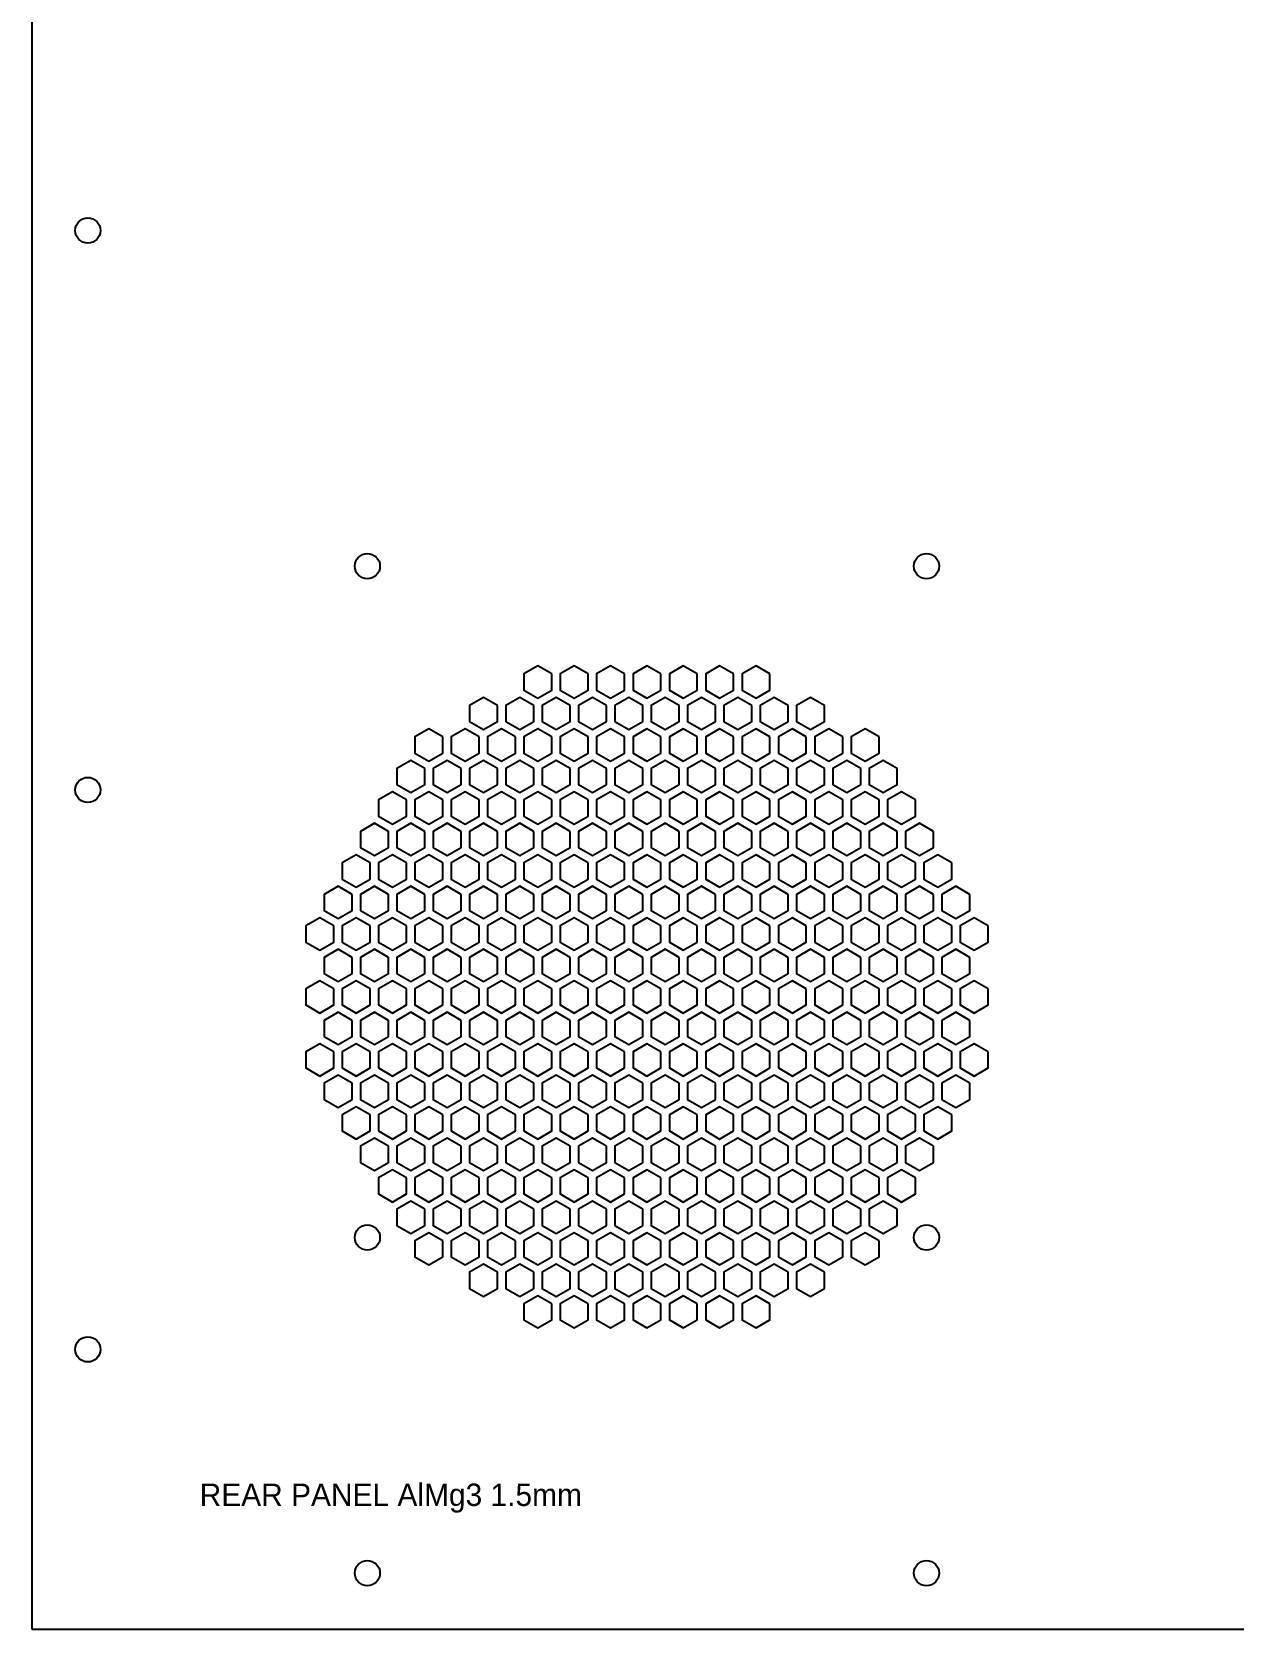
# Model space of a CAD drawing. Header units: millimetres. Extents: x 0 to 430, y 0 to 571.
# Drawn here: x 0 to 215, y 0 to 285.5 of the extents above; entities that cross this region are included whole.
import ezdxf

# ---------------------------------------------------------------- set-up
doc = ezdxf.new("R2010")
doc.units = ezdxf.units.MM
doc.layers.add('CUT', color=1, linetype='CONTINUOUS')
doc.layers.add('ENGRAVE', color=5, linetype='CONTINUOUS')

msp = doc.modelspace()

# ---------------------------------------------------------------- linework, layer by layer
at = {"layer": 'CUT'}
for p, q in [((0, 571), (0, 0)), ((0, 0), (430, 0))]:
    msp.add_line(p, q, dxfattribs=at)
for points in [[(93, 170.735), (90.5, 172.1784), (88, 170.735), (88, 167.8483), (90.5, 166.4049), (93, 167.8483)], [(99.5, 170.735), (97, 172.1784), (94.5, 170.735), (94.5, 167.8483), (97, 166.4049), (99.5, 167.8483)], [(106, 170.735), (103.5, 172.1784), (101, 170.735), (101, 167.8483), (103.5, 166.4049), (106, 167.8483)], [(112.5, 170.735), (110, 172.1784), (107.5, 170.735), (107.5, 167.8483), (110, 166.4049), (112.5, 167.8483)], [(119, 170.735), (116.5, 172.1784), (114, 170.735), (114, 167.8483), (116.5, 166.4049), (119, 167.8483)], [(125.5, 170.735), (123, 172.1784), (120.5, 170.735), (120.5, 167.8483), (123, 166.4049), (125.5, 167.8483)], [(132, 170.735), (129.5, 172.1784), (127, 170.735), (127, 167.8483), (129.5, 166.4049), (132, 167.8483)], [(83.25, 165.1059), (80.75, 166.5492), (78.25, 165.1059), (78.25, 162.2191), (80.75, 160.7757), (83.25, 162.2191)], [(89.75, 165.1059), (87.25, 166.5492), (84.75, 165.1059), (84.75, 162.2191), (87.25, 160.7757), (89.75, 162.2191)], [(96.25, 165.1059), (93.75, 166.5492), (91.25, 165.1059), (91.25, 162.2191), (93.75, 160.7757), (96.25, 162.2191)], [(102.75, 165.1059), (100.25, 166.5492), (97.75, 165.1059), (97.75, 162.2191), (100.25, 160.7757), (102.75, 162.2191)], [(109.25, 165.1059), (106.75, 166.5492), (104.25, 165.1059), (104.25, 162.2191), (106.75, 160.7757), (109.25, 162.2191)], [(115.75, 165.1059), (113.25, 166.5492), (110.75, 165.1059), (110.75, 162.2191), (113.25, 160.7757), (115.75, 162.2191)], [(122.25, 165.1059), (119.75, 166.5492), (117.25, 165.1059), (117.25, 162.2191), (119.75, 160.7757), (122.25, 162.2191)], [(128.75, 165.1059), (126.25, 166.5492), (123.75, 165.1059), (123.75, 162.2191), (126.25, 160.7757), (128.75, 162.2191)], [(135.25, 165.1059), (132.75, 166.5492), (130.25, 165.1059), (130.25, 162.2191), (132.75, 160.7757), (135.25, 162.2191)], [(141.75, 165.1059), (139.25, 166.5492), (136.75, 165.1059), (136.75, 162.2191), (139.25, 160.7757), (141.75, 162.2191)], [(73.5, 159.4767), (71, 160.9201), (68.5, 159.4767), (68.5, 156.5899), (71, 155.1466), (73.5, 156.5899)], [(80, 159.4767), (77.5, 160.9201), (75, 159.4767), (75, 156.5899), (77.5, 155.1466), (80, 156.5899)], [(86.5, 159.4767), (84, 160.9201), (81.5, 159.4767), (81.5, 156.5899), (84, 155.1466), (86.5, 156.5899)], [(93, 159.4767), (90.5, 160.9201), (88, 159.4767), (88, 156.5899), (90.5, 155.1466), (93, 156.5899)], [(99.5, 159.4767), (97, 160.9201), (94.5, 159.4767), (94.5, 156.5899), (97, 155.1466), (99.5, 156.5899)], [(106, 159.4767), (103.5, 160.9201), (101, 159.4767), (101, 156.5899), (103.5, 155.1466), (106, 156.5899)], [(112.5, 159.4767), (110, 160.9201), (107.5, 159.4767), (107.5, 156.5899), (110, 155.1466), (112.5, 156.5899)], [(119, 159.4767), (116.5, 160.9201), (114, 159.4767), (114, 156.5899), (116.5, 155.1466), (119, 156.5899)], [(125.5, 159.4767), (123, 160.9201), (120.5, 159.4767), (120.5, 156.5899), (123, 155.1466), (125.5, 156.5899)], [(132, 159.4767), (129.5, 160.9201), (127, 159.4767), (127, 156.5899), (129.5, 155.1466), (132, 156.5899)], [(138.5, 159.4767), (136, 160.9201), (133.5, 159.4767), (133.5, 156.5899), (136, 155.1466), (138.5, 156.5899)], [(145, 159.4767), (142.5, 160.9201), (140, 159.4767), (140, 156.5899), (142.5, 155.1466), (145, 156.5899)], [(151.5, 159.4767), (149, 160.9201), (146.5, 159.4767), (146.5, 156.5899), (149, 155.1466), (151.5, 156.5899)], [(70.25, 153.8475), (67.75, 155.2909), (65.25, 153.8475), (65.25, 150.9608), (67.75, 149.5174), (70.25, 150.9608)], [(76.75, 153.8475), (74.25, 155.2909), (71.75, 153.8475), (71.75, 150.9608), (74.25, 149.5174), (76.75, 150.9608)], [(83.25, 153.8475), (80.75, 155.2909), (78.25, 153.8475), (78.25, 150.9608), (80.75, 149.5174), (83.25, 150.9608)], [(89.75, 153.8475), (87.25, 155.2909), (84.75, 153.8475), (84.75, 150.9608), (87.25, 149.5174), (89.75, 150.9608)], [(96.25, 153.8475), (93.75, 155.2909), (91.25, 153.8475), (91.25, 150.9608), (93.75, 149.5174), (96.25, 150.9608)], [(102.75, 153.8475), (100.25, 155.2909), (97.75, 153.8475), (97.75, 150.9608), (100.25, 149.5174), (102.75, 150.9608)], [(109.25, 153.8475), (106.75, 155.2909), (104.25, 153.8475), (104.25, 150.9608), (106.75, 149.5174), (109.25, 150.9608)], [(115.75, 153.8475), (113.25, 155.2909), (110.75, 153.8475), (110.75, 150.9608), (113.25, 149.5174), (115.75, 150.9608)], [(122.25, 153.8475), (119.75, 155.2909), (117.25, 153.8475), (117.25, 150.9608), (119.75, 149.5174), (122.25, 150.9608)], [(128.75, 153.8475), (126.25, 155.2909), (123.75, 153.8475), (123.75, 150.9608), (126.25, 149.5174), (128.75, 150.9608)], [(135.25, 153.8475), (132.75, 155.2909), (130.25, 153.8475), (130.25, 150.9608), (132.75, 149.5174), (135.25, 150.9608)], [(141.75, 153.8475), (139.25, 155.2909), (136.75, 153.8475), (136.75, 150.9608), (139.25, 149.5174), (141.75, 150.9608)], [(148.25, 153.8475), (145.75, 155.2909), (143.25, 153.8475), (143.25, 150.9608), (145.75, 149.5174), (148.25, 150.9608)], [(154.75, 153.8475), (152.25, 155.2909), (149.75, 153.8475), (149.75, 150.9608), (152.25, 149.5174), (154.75, 150.9608)], [(67, 148.2184), (64.5, 149.6617), (62, 148.2184), (62, 145.3316), (64.5, 143.8882), (67, 145.3316)], [(73.5, 148.2184), (71, 149.6617), (68.5, 148.2184), (68.5, 145.3316), (71, 143.8882), (73.5, 145.3316)], [(80, 148.2184), (77.5, 149.6617), (75, 148.2184), (75, 145.3316), (77.5, 143.8882), (80, 145.3316)], [(86.5, 148.2184), (84, 149.6617), (81.5, 148.2184), (81.5, 145.3316), (84, 143.8882), (86.5, 145.3316)], [(93, 148.2184), (90.5, 149.6617), (88, 148.2184), (88, 145.3316), (90.5, 143.8882), (93, 145.3316)], [(99.5, 148.2184), (97, 149.6617), (94.5, 148.2184), (94.5, 145.3316), (97, 143.8882), (99.5, 145.3316)], [(106, 148.2184), (103.5, 149.6617), (101, 148.2184), (101, 145.3316), (103.5, 143.8882), (106, 145.3316)], [(112.5, 148.2184), (110, 149.6617), (107.5, 148.2184), (107.5, 145.3316), (110, 143.8882), (112.5, 145.3316)], [(119, 148.2184), (116.5, 149.6617), (114, 148.2184), (114, 145.3316), (116.5, 143.8882), (119, 145.3316)], [(125.5, 148.2184), (123, 149.6617), (120.5, 148.2184), (120.5, 145.3316), (123, 143.8882), (125.5, 145.3316)], [(132, 148.2184), (129.5, 149.6617), (127, 148.2184), (127, 145.3316), (129.5, 143.8882), (132, 145.3316)], [(138.5, 148.2184), (136, 149.6617), (133.5, 148.2184), (133.5, 145.3316), (136, 143.8882), (138.5, 145.3316)], [(145, 148.2184), (142.5, 149.6617), (140, 148.2184), (140, 145.3316), (142.5, 143.8882), (145, 145.3316)], [(151.5, 148.2184), (149, 149.6617), (146.5, 148.2184), (146.5, 145.3316), (149, 143.8882), (151.5, 145.3316)], [(158, 148.2184), (155.5, 149.6617), (153, 148.2184), (153, 145.3316), (155.5, 143.8882), (158, 145.3316)], [(63.75, 142.5892), (61.25, 144.0326), (58.75, 142.5892), (58.75, 139.7024), (61.25, 138.2591), (63.75, 139.7024)], [(70.25, 142.5892), (67.75, 144.0326), (65.25, 142.5892), (65.25, 139.7024), (67.75, 138.2591), (70.25, 139.7024)], [(76.75, 142.5892), (74.25, 144.0326), (71.75, 142.5892), (71.75, 139.7024), (74.25, 138.2591), (76.75, 139.7024)], [(83.25, 142.5892), (80.75, 144.0326), (78.25, 142.5892), (78.25, 139.7024), (80.75, 138.2591), (83.25, 139.7024)], [(89.75, 142.5892), (87.25, 144.0326), (84.75, 142.5892), (84.75, 139.7024), (87.25, 138.2591), (89.75, 139.7024)], [(96.25, 142.5892), (93.75, 144.0326), (91.25, 142.5892), (91.25, 139.7024), (93.75, 138.2591), (96.25, 139.7024)], [(102.75, 142.5892), (100.25, 144.0326), (97.75, 142.5892), (97.75, 139.7024), (100.25, 138.2591), (102.75, 139.7024)], [(109.25, 142.5892), (106.75, 144.0326), (104.25, 142.5892), (104.25, 139.7024), (106.75, 138.2591), (109.25, 139.7024)], [(115.75, 142.5892), (113.25, 144.0326), (110.75, 142.5892), (110.75, 139.7024), (113.25, 138.2591), (115.75, 139.7024)], [(122.25, 142.5892), (119.75, 144.0326), (117.25, 142.5892), (117.25, 139.7024), (119.75, 138.2591), (122.25, 139.7024)], [(128.75, 142.5892), (126.25, 144.0326), (123.75, 142.5892), (123.75, 139.7024), (126.25, 138.2591), (128.75, 139.7024)], [(135.25, 142.5892), (132.75, 144.0326), (130.25, 142.5892), (130.25, 139.7024), (132.75, 138.2591), (135.25, 139.7024)], [(141.75, 142.5892), (139.25, 144.0326), (136.75, 142.5892), (136.75, 139.7024), (139.25, 138.2591), (141.75, 139.7024)], [(148.25, 142.5892), (145.75, 144.0326), (143.25, 142.5892), (143.25, 139.7024), (145.75, 138.2591), (148.25, 139.7024)], [(154.75, 142.5892), (152.25, 144.0326), (149.75, 142.5892), (149.75, 139.7024), (152.25, 138.2591), (154.75, 139.7024)], [(161.25, 142.5892), (158.75, 144.0326), (156.25, 142.5892), (156.25, 139.7024), (158.75, 138.2591), (161.25, 139.7024)], [(60.5, 136.96), (58, 138.4034), (55.5, 136.96), (55.5, 134.0733), (58, 132.6299), (60.5, 134.0733)], [(67, 136.96), (64.5, 138.4034), (62, 136.96), (62, 134.0733), (64.5, 132.6299), (67, 134.0733)], [(73.5, 136.96), (71, 138.4034), (68.5, 136.96), (68.5, 134.0733), (71, 132.6299), (73.5, 134.0733)], [(80, 136.96), (77.5, 138.4034), (75, 136.96), (75, 134.0733), (77.5, 132.6299), (80, 134.0733)], [(86.5, 136.96), (84, 138.4034), (81.5, 136.96), (81.5, 134.0733), (84, 132.6299), (86.5, 134.0733)], [(93, 136.96), (90.5, 138.4034), (88, 136.96), (88, 134.0733), (90.5, 132.6299), (93, 134.0733)], [(99.5, 136.96), (97, 138.4034), (94.5, 136.96), (94.5, 134.0733), (97, 132.6299), (99.5, 134.0733)], [(106, 136.96), (103.5, 138.4034), (101, 136.96), (101, 134.0733), (103.5, 132.6299), (106, 134.0733)], [(112.5, 136.96), (110, 138.4034), (107.5, 136.96), (107.5, 134.0733), (110, 132.6299), (112.5, 134.0733)], [(119, 136.96), (116.5, 138.4034), (114, 136.96), (114, 134.0733), (116.5, 132.6299), (119, 134.0733)], [(125.5, 136.96), (123, 138.4034), (120.5, 136.96), (120.5, 134.0733), (123, 132.6299), (125.5, 134.0733)], [(132, 136.96), (129.5, 138.4034), (127, 136.96), (127, 134.0733), (129.5, 132.6299), (132, 134.0733)], [(138.5, 136.96), (136, 138.4034), (133.5, 136.96), (133.5, 134.0733), (136, 132.6299), (138.5, 134.0733)], [(145, 136.96), (142.5, 138.4034), (140, 136.96), (140, 134.0733), (142.5, 132.6299), (145, 134.0733)], [(151.5, 136.96), (149, 138.4034), (146.5, 136.96), (146.5, 134.0733), (149, 132.6299), (151.5, 134.0733)], [(158, 136.96), (155.5, 138.4034), (153, 136.96), (153, 134.0733), (155.5, 132.6299), (158, 134.0733)], [(164.5, 136.96), (162, 138.4034), (159.5, 136.96), (159.5, 134.0733), (162, 132.6299), (164.5, 134.0733)], [(57.25, 131.3309), (54.75, 132.7742), (52.25, 131.3309), (52.25, 128.4441), (54.75, 127.0007), (57.25, 128.4441)], [(63.75, 131.3309), (61.25, 132.7742), (58.75, 131.3309), (58.75, 128.4441), (61.25, 127.0007), (63.75, 128.4441)], [(70.25, 131.3309), (67.75, 132.7742), (65.25, 131.3309), (65.25, 128.4441), (67.75, 127.0007), (70.25, 128.4441)], [(76.75, 131.3309), (74.25, 132.7742), (71.75, 131.3309), (71.75, 128.4441), (74.25, 127.0007), (76.75, 128.4441)], [(83.25, 131.3309), (80.75, 132.7742), (78.25, 131.3309), (78.25, 128.4441), (80.75, 127.0007), (83.25, 128.4441)], [(89.75, 131.3309), (87.25, 132.7742), (84.75, 131.3309), (84.75, 128.4441), (87.25, 127.0007), (89.75, 128.4441)], [(96.25, 131.3309), (93.75, 132.7742), (91.25, 131.3309), (91.25, 128.4441), (93.75, 127.0007), (96.25, 128.4441)], [(102.75, 131.3309), (100.25, 132.7742), (97.75, 131.3309), (97.75, 128.4441), (100.25, 127.0007), (102.75, 128.4441)], [(109.25, 131.3309), (106.75, 132.7742), (104.25, 131.3309), (104.25, 128.4441), (106.75, 127.0007), (109.25, 128.4441)], [(115.75, 131.3309), (113.25, 132.7742), (110.75, 131.3309), (110.75, 128.4441), (113.25, 127.0007), (115.75, 128.4441)], [(122.25, 131.3309), (119.75, 132.7742), (117.25, 131.3309), (117.25, 128.4441), (119.75, 127.0007), (122.25, 128.4441)], [(128.75, 131.3309), (126.25, 132.7742), (123.75, 131.3309), (123.75, 128.4441), (126.25, 127.0007), (128.75, 128.4441)], [(135.25, 131.3309), (132.75, 132.7742), (130.25, 131.3309), (130.25, 128.4441), (132.75, 127.0007), (135.25, 128.4441)], [(141.75, 131.3309), (139.25, 132.7742), (136.75, 131.3309), (136.75, 128.4441), (139.25, 127.0007), (141.75, 128.4441)], [(148.25, 131.3309), (145.75, 132.7742), (143.25, 131.3309), (143.25, 128.4441), (145.75, 127.0007), (148.25, 128.4441)], [(154.75, 131.3309), (152.25, 132.7742), (149.75, 131.3309), (149.75, 128.4441), (152.25, 127.0007), (154.75, 128.4441)], [(161.25, 131.3309), (158.75, 132.7742), (156.25, 131.3309), (156.25, 128.4441), (158.75, 127.0007), (161.25, 128.4441)], [(167.75, 131.3309), (165.25, 132.7742), (162.75, 131.3309), (162.75, 128.4441), (165.25, 127.0007), (167.75, 128.4441)], [(54, 125.7017), (51.5, 127.1451), (49, 125.7017), (49, 122.815), (51.5, 121.3716), (54, 122.815)], [(60.5, 125.7017), (58, 127.1451), (55.5, 125.7017), (55.5, 122.815), (58, 121.3716), (60.5, 122.815)], [(67, 125.7017), (64.5, 127.1451), (62, 125.7017), (62, 122.815), (64.5, 121.3716), (67, 122.815)], [(73.5, 125.7017), (71, 127.1451), (68.5, 125.7017), (68.5, 122.815), (71, 121.3716), (73.5, 122.815)], [(80, 125.7017), (77.5, 127.1451), (75, 125.7017), (75, 122.815), (77.5, 121.3716), (80, 122.815)], [(86.5, 125.7017), (84, 127.1451), (81.5, 125.7017), (81.5, 122.815), (84, 121.3716), (86.5, 122.815)], [(93, 125.7017), (90.5, 127.1451), (88, 125.7017), (88, 122.815), (90.5, 121.3716), (93, 122.815)], [(99.5, 125.7017), (97, 127.1451), (94.5, 125.7017), (94.5, 122.815), (97, 121.3716), (99.5, 122.815)], [(106, 125.7017), (103.5, 127.1451), (101, 125.7017), (101, 122.815), (103.5, 121.3716), (106, 122.815)], [(112.5, 125.7017), (110, 127.1451), (107.5, 125.7017), (107.5, 122.815), (110, 121.3716), (112.5, 122.815)], [(119, 125.7017), (116.5, 127.1451), (114, 125.7017), (114, 122.815), (116.5, 121.3716), (119, 122.815)], [(125.5, 125.7017), (123, 127.1451), (120.5, 125.7017), (120.5, 122.815), (123, 121.3716), (125.5, 122.815)], [(132, 125.7017), (129.5, 127.1451), (127, 125.7017), (127, 122.815), (129.5, 121.3716), (132, 122.815)], [(138.5, 125.7017), (136, 127.1451), (133.5, 125.7017), (133.5, 122.815), (136, 121.3716), (138.5, 122.815)], [(145, 125.7017), (142.5, 127.1451), (140, 125.7017), (140, 122.815), (142.5, 121.3716), (145, 122.815)], [(151.5, 125.7017), (149, 127.1451), (146.5, 125.7017), (146.5, 122.815), (149, 121.3716), (151.5, 122.815)], [(158, 125.7017), (155.5, 127.1451), (153, 125.7017), (153, 122.815), (155.5, 121.3716), (158, 122.815)], [(164.5, 125.7017), (162, 127.1451), (159.5, 125.7017), (159.5, 122.815), (162, 121.3716), (164.5, 122.815)], [(171, 125.7017), (168.5, 127.1451), (166, 125.7017), (166, 122.815), (168.5, 121.3716), (171, 122.815)], [(57.25, 120.0725), (54.75, 121.5159), (52.25, 120.0725), (52.25, 117.1858), (54.75, 115.7424), (57.25, 117.1858)], [(63.75, 120.0725), (61.25, 121.5159), (58.75, 120.0725), (58.75, 117.1858), (61.25, 115.7424), (63.75, 117.1858)], [(70.25, 120.0725), (67.75, 121.5159), (65.25, 120.0725), (65.25, 117.1858), (67.75, 115.7424), (70.25, 117.1858)], [(76.75, 120.0725), (74.25, 121.5159), (71.75, 120.0725), (71.75, 117.1858), (74.25, 115.7424), (76.75, 117.1858)], [(83.25, 120.0725), (80.75, 121.5159), (78.25, 120.0725), (78.25, 117.1858), (80.75, 115.7424), (83.25, 117.1858)], [(89.75, 120.0725), (87.25, 121.5159), (84.75, 120.0725), (84.75, 117.1858), (87.25, 115.7424), (89.75, 117.1858)], [(96.25, 120.0725), (93.75, 121.5159), (91.25, 120.0725), (91.25, 117.1858), (93.75, 115.7424), (96.25, 117.1858)], [(102.75, 120.0725), (100.25, 121.5159), (97.75, 120.0725), (97.75, 117.1858), (100.25, 115.7424), (102.75, 117.1858)], [(109.25, 120.0725), (106.75, 121.5159), (104.25, 120.0725), (104.25, 117.1858), (106.75, 115.7424), (109.25, 117.1858)], [(115.75, 120.0725), (113.25, 121.5159), (110.75, 120.0725), (110.75, 117.1858), (113.25, 115.7424), (115.75, 117.1858)], [(122.25, 120.0725), (119.75, 121.5159), (117.25, 120.0725), (117.25, 117.1858), (119.75, 115.7424), (122.25, 117.1858)], [(128.75, 120.0725), (126.25, 121.5159), (123.75, 120.0725), (123.75, 117.1858), (126.25, 115.7424), (128.75, 117.1858)], [(135.25, 120.0725), (132.75, 121.5159), (130.25, 120.0725), (130.25, 117.1858), (132.75, 115.7424), (135.25, 117.1858)], [(141.75, 120.0725), (139.25, 121.5159), (136.75, 120.0725), (136.75, 117.1858), (139.25, 115.7424), (141.75, 117.1858)], [(148.25, 120.0725), (145.75, 121.5159), (143.25, 120.0725), (143.25, 117.1858), (145.75, 115.7424), (148.25, 117.1858)], [(154.75, 120.0725), (152.25, 121.5159), (149.75, 120.0725), (149.75, 117.1858), (152.25, 115.7424), (154.75, 117.1858)], [(161.25, 120.0725), (158.75, 121.5159), (156.25, 120.0725), (156.25, 117.1858), (158.75, 115.7424), (161.25, 117.1858)], [(167.75, 120.0725), (165.25, 121.5159), (162.75, 120.0725), (162.75, 117.1858), (165.25, 115.7424), (167.75, 117.1858)], [(54, 114.4434), (51.5, 115.8868), (49, 114.4434), (49, 111.5566), (51.5, 110.1132), (54, 111.5566)], [(60.5, 114.4434), (58, 115.8868), (55.5, 114.4434), (55.5, 111.5566), (58, 110.1132), (60.5, 111.5566)], [(67, 114.4434), (64.5, 115.8868), (62, 114.4434), (62, 111.5566), (64.5, 110.1132), (67, 111.5566)], [(73.5, 114.4434), (71, 115.8868), (68.5, 114.4434), (68.5, 111.5566), (71, 110.1132), (73.5, 111.5566)], [(80, 114.4434), (77.5, 115.8868), (75, 114.4434), (75, 111.5566), (77.5, 110.1132), (80, 111.5566)], [(86.5, 114.4434), (84, 115.8868), (81.5, 114.4434), (81.5, 111.5566), (84, 110.1132), (86.5, 111.5566)], [(93, 114.4434), (90.5, 115.8868), (88, 114.4434), (88, 111.5566), (90.5, 110.1132), (93, 111.5566)], [(99.5, 114.4434), (97, 115.8868), (94.5, 114.4434), (94.5, 111.5566), (97, 110.1132), (99.5, 111.5566)], [(106, 114.4434), (103.5, 115.8868), (101, 114.4434), (101, 111.5566), (103.5, 110.1132), (106, 111.5566)], [(112.5, 114.4434), (110, 115.8868), (107.5, 114.4434), (107.5, 111.5566), (110, 110.1132), (112.5, 111.5566)], [(119, 114.4434), (116.5, 115.8868), (114, 114.4434), (114, 111.5566), (116.5, 110.1132), (119, 111.5566)], [(125.5, 114.4434), (123, 115.8868), (120.5, 114.4434), (120.5, 111.5566), (123, 110.1132), (125.5, 111.5566)], [(132, 114.4434), (129.5, 115.8868), (127, 114.4434), (127, 111.5566), (129.5, 110.1132), (132, 111.5566)], [(138.5, 114.4434), (136, 115.8868), (133.5, 114.4434), (133.5, 111.5566), (136, 110.1132), (138.5, 111.5566)], [(145, 114.4434), (142.5, 115.8868), (140, 114.4434), (140, 111.5566), (142.5, 110.1132), (145, 111.5566)], [(151.5, 114.4434), (149, 115.8868), (146.5, 114.4434), (146.5, 111.5566), (149, 110.1132), (151.5, 111.5566)], [(158, 114.4434), (155.5, 115.8868), (153, 114.4434), (153, 111.5566), (155.5, 110.1132), (158, 111.5566)], [(164.5, 114.4434), (162, 115.8868), (159.5, 114.4434), (159.5, 111.5566), (162, 110.1132), (164.5, 111.5566)], [(171, 114.4434), (168.5, 115.8868), (166, 114.4434), (166, 111.5566), (168.5, 110.1132), (171, 111.5566)], [(57.25, 108.8142), (54.75, 110.2576), (52.25, 108.8142), (52.25, 105.9275), (54.75, 104.4841), (57.25, 105.9275)], [(63.75, 108.8142), (61.25, 110.2576), (58.75, 108.8142), (58.75, 105.9275), (61.25, 104.4841), (63.75, 105.9275)], [(70.25, 108.8142), (67.75, 110.2576), (65.25, 108.8142), (65.25, 105.9275), (67.75, 104.4841), (70.25, 105.9275)], [(76.75, 108.8142), (74.25, 110.2576), (71.75, 108.8142), (71.75, 105.9275), (74.25, 104.4841), (76.75, 105.9275)], [(83.25, 108.8142), (80.75, 110.2576), (78.25, 108.8142), (78.25, 105.9275), (80.75, 104.4841), (83.25, 105.9275)], [(89.75, 108.8142), (87.25, 110.2576), (84.75, 108.8142), (84.75, 105.9275), (87.25, 104.4841), (89.75, 105.9275)], [(96.25, 108.8142), (93.75, 110.2576), (91.25, 108.8142), (91.25, 105.9275), (93.75, 104.4841), (96.25, 105.9275)], [(102.75, 108.8142), (100.25, 110.2576), (97.75, 108.8142), (97.75, 105.9275), (100.25, 104.4841), (102.75, 105.9275)], [(109.25, 108.8142), (106.75, 110.2576), (104.25, 108.8142), (104.25, 105.9275), (106.75, 104.4841), (109.25, 105.9275)], [(115.75, 108.8142), (113.25, 110.2576), (110.75, 108.8142), (110.75, 105.9275), (113.25, 104.4841), (115.75, 105.9275)], [(122.25, 108.8142), (119.75, 110.2576), (117.25, 108.8142), (117.25, 105.9275), (119.75, 104.4841), (122.25, 105.9275)], [(128.75, 108.8142), (126.25, 110.2576), (123.75, 108.8142), (123.75, 105.9275), (126.25, 104.4841), (128.75, 105.9275)], [(135.25, 108.8142), (132.75, 110.2576), (130.25, 108.8142), (130.25, 105.9275), (132.75, 104.4841), (135.25, 105.9275)], [(141.75, 108.8142), (139.25, 110.2576), (136.75, 108.8142), (136.75, 105.9275), (139.25, 104.4841), (141.75, 105.9275)], [(148.25, 108.8142), (145.75, 110.2576), (143.25, 108.8142), (143.25, 105.9275), (145.75, 104.4841), (148.25, 105.9275)], [(154.75, 108.8142), (152.25, 110.2576), (149.75, 108.8142), (149.75, 105.9275), (152.25, 104.4841), (154.75, 105.9275)], [(161.25, 108.8142), (158.75, 110.2576), (156.25, 108.8142), (156.25, 105.9275), (158.75, 104.4841), (161.25, 105.9275)], [(167.75, 108.8142), (165.25, 110.2576), (162.75, 108.8142), (162.75, 105.9275), (165.25, 104.4841), (167.75, 105.9275)], [(54, 103.185), (51.5, 104.6284), (49, 103.185), (49, 100.2983), (51.5, 98.8549), (54, 100.2983)], [(60.5, 103.185), (58, 104.6284), (55.5, 103.185), (55.5, 100.2983), (58, 98.8549), (60.5, 100.2983)], [(67, 103.185), (64.5, 104.6284), (62, 103.185), (62, 100.2983), (64.5, 98.8549), (67, 100.2983)], [(73.5, 103.185), (71, 104.6284), (68.5, 103.185), (68.5, 100.2983), (71, 98.8549), (73.5, 100.2983)], [(80, 103.185), (77.5, 104.6284), (75, 103.185), (75, 100.2983), (77.5, 98.8549), (80, 100.2983)], [(86.5, 103.185), (84, 104.6284), (81.5, 103.185), (81.5, 100.2983), (84, 98.8549), (86.5, 100.2983)], [(93, 103.185), (90.5, 104.6284), (88, 103.185), (88, 100.2983), (90.5, 98.8549), (93, 100.2983)], [(99.5, 103.185), (97, 104.6284), (94.5, 103.185), (94.5, 100.2983), (97, 98.8549), (99.5, 100.2983)], [(106, 103.185), (103.5, 104.6284), (101, 103.185), (101, 100.2983), (103.5, 98.8549), (106, 100.2983)], [(112.5, 103.185), (110, 104.6284), (107.5, 103.185), (107.5, 100.2983), (110, 98.8549), (112.5, 100.2983)], [(119, 103.185), (116.5, 104.6284), (114, 103.185), (114, 100.2983), (116.5, 98.8549), (119, 100.2983)], [(125.5, 103.185), (123, 104.6284), (120.5, 103.185), (120.5, 100.2983), (123, 98.8549), (125.5, 100.2983)], [(132, 103.185), (129.5, 104.6284), (127, 103.185), (127, 100.2983), (129.5, 98.8549), (132, 100.2983)], [(138.5, 103.185), (136, 104.6284), (133.5, 103.185), (133.5, 100.2983), (136, 98.8549), (138.5, 100.2983)], [(145, 103.185), (142.5, 104.6284), (140, 103.185), (140, 100.2983), (142.5, 98.8549), (145, 100.2983)], [(151.5, 103.185), (149, 104.6284), (146.5, 103.185), (146.5, 100.2983), (149, 98.8549), (151.5, 100.2983)], [(158, 103.185), (155.5, 104.6284), (153, 103.185), (153, 100.2983), (155.5, 98.8549), (158, 100.2983)], [(164.5, 103.185), (162, 104.6284), (159.5, 103.185), (159.5, 100.2983), (162, 98.8549), (164.5, 100.2983)], [(171, 103.185), (168.5, 104.6284), (166, 103.185), (166, 100.2983), (168.5, 98.8549), (171, 100.2983)], [(57.25, 97.5559), (54.75, 98.9993), (52.25, 97.5559), (52.25, 94.6691), (54.75, 93.2258), (57.25, 94.6691)], [(63.75, 97.5559), (61.25, 98.9993), (58.75, 97.5559), (58.75, 94.6691), (61.25, 93.2258), (63.75, 94.6691)], [(70.25, 97.5559), (67.75, 98.9993), (65.25, 97.5559), (65.25, 94.6691), (67.75, 93.2258), (70.25, 94.6691)], [(76.75, 97.5559), (74.25, 98.9993), (71.75, 97.5559), (71.75, 94.6691), (74.25, 93.2258), (76.75, 94.6691)], [(83.25, 97.5559), (80.75, 98.9993), (78.25, 97.5559), (78.25, 94.6691), (80.75, 93.2258), (83.25, 94.6691)], [(89.75, 97.5559), (87.25, 98.9993), (84.75, 97.5559), (84.75, 94.6691), (87.25, 93.2258), (89.75, 94.6691)], [(96.25, 97.5559), (93.75, 98.9993), (91.25, 97.5559), (91.25, 94.6691), (93.75, 93.2258), (96.25, 94.6691)], [(102.75, 97.5559), (100.25, 98.9993), (97.75, 97.5559), (97.75, 94.6691), (100.25, 93.2258), (102.75, 94.6691)], [(109.25, 97.5559), (106.75, 98.9993), (104.25, 97.5559), (104.25, 94.6691), (106.75, 93.2258), (109.25, 94.6691)], [(115.75, 97.5559), (113.25, 98.9993), (110.75, 97.5559), (110.75, 94.6691), (113.25, 93.2258), (115.75, 94.6691)], [(122.25, 97.5559), (119.75, 98.9993), (117.25, 97.5559), (117.25, 94.6691), (119.75, 93.2258), (122.25, 94.6691)], [(128.75, 97.5559), (126.25, 98.9993), (123.75, 97.5559), (123.75, 94.6691), (126.25, 93.2258), (128.75, 94.6691)], [(135.25, 97.5559), (132.75, 98.9993), (130.25, 97.5559), (130.25, 94.6691), (132.75, 93.2258), (135.25, 94.6691)], [(141.75, 97.5559), (139.25, 98.9993), (136.75, 97.5559), (136.75, 94.6691), (139.25, 93.2258), (141.75, 94.6691)], [(148.25, 97.5559), (145.75, 98.9993), (143.25, 97.5559), (143.25, 94.6691), (145.75, 93.2258), (148.25, 94.6691)], [(154.75, 97.5559), (152.25, 98.9993), (149.75, 97.5559), (149.75, 94.6691), (152.25, 93.2258), (154.75, 94.6691)], [(161.25, 97.5559), (158.75, 98.9993), (156.25, 97.5559), (156.25, 94.6691), (158.75, 93.2258), (161.25, 94.6691)], [(167.75, 97.5559), (165.25, 98.9993), (162.75, 97.5559), (162.75, 94.6691), (165.25, 93.2258), (167.75, 94.6691)], [(60.5, 91.9267), (58, 93.3701), (55.5, 91.9267), (55.5, 89.04), (58, 87.5966), (60.5, 89.04)], [(67, 91.9267), (64.5, 93.3701), (62, 91.9267), (62, 89.04), (64.5, 87.5966), (67, 89.04)], [(73.5, 91.9267), (71, 93.3701), (68.5, 91.9267), (68.5, 89.04), (71, 87.5966), (73.5, 89.04)], [(80, 91.9267), (77.5, 93.3701), (75, 91.9267), (75, 89.04), (77.5, 87.5966), (80, 89.04)], [(86.5, 91.9267), (84, 93.3701), (81.5, 91.9267), (81.5, 89.04), (84, 87.5966), (86.5, 89.04)], [(93, 91.9267), (90.5, 93.3701), (88, 91.9267), (88, 89.04), (90.5, 87.5966), (93, 89.04)], [(99.5, 91.9267), (97, 93.3701), (94.5, 91.9267), (94.5, 89.04), (97, 87.5966), (99.5, 89.04)], [(106, 91.9267), (103.5, 93.3701), (101, 91.9267), (101, 89.04), (103.5, 87.5966), (106, 89.04)], [(112.5, 91.9267), (110, 93.3701), (107.5, 91.9267), (107.5, 89.04), (110, 87.5966), (112.5, 89.04)], [(119, 91.9267), (116.5, 93.3701), (114, 91.9267), (114, 89.04), (116.5, 87.5966), (119, 89.04)], [(125.5, 91.9267), (123, 93.3701), (120.5, 91.9267), (120.5, 89.04), (123, 87.5966), (125.5, 89.04)], [(132, 91.9267), (129.5, 93.3701), (127, 91.9267), (127, 89.04), (129.5, 87.5966), (132, 89.04)], [(138.5, 91.9267), (136, 93.3701), (133.5, 91.9267), (133.5, 89.04), (136, 87.5966), (138.5, 89.04)], [(145, 91.9267), (142.5, 93.3701), (140, 91.9267), (140, 89.04), (142.5, 87.5966), (145, 89.04)], [(151.5, 91.9267), (149, 93.3701), (146.5, 91.9267), (146.5, 89.04), (149, 87.5966), (151.5, 89.04)], [(158, 91.9267), (155.5, 93.3701), (153, 91.9267), (153, 89.04), (155.5, 87.5966), (158, 89.04)], [(164.5, 91.9267), (162, 93.3701), (159.5, 91.9267), (159.5, 89.04), (162, 87.5966), (164.5, 89.04)], [(63.75, 86.2976), (61.25, 87.7409), (58.75, 86.2976), (58.75, 83.4108), (61.25, 81.9674), (63.75, 83.4108)], [(70.25, 86.2976), (67.75, 87.7409), (65.25, 86.2976), (65.25, 83.4108), (67.75, 81.9674), (70.25, 83.4108)], [(76.75, 86.2976), (74.25, 87.7409), (71.75, 86.2976), (71.75, 83.4108), (74.25, 81.9674), (76.75, 83.4108)], [(83.25, 86.2976), (80.75, 87.7409), (78.25, 86.2976), (78.25, 83.4108), (80.75, 81.9674), (83.25, 83.4108)], [(89.75, 86.2976), (87.25, 87.7409), (84.75, 86.2976), (84.75, 83.4108), (87.25, 81.9674), (89.75, 83.4108)], [(96.25, 86.2976), (93.75, 87.7409), (91.25, 86.2976), (91.25, 83.4108), (93.75, 81.9674), (96.25, 83.4108)], [(102.75, 86.2976), (100.25, 87.7409), (97.75, 86.2976), (97.75, 83.4108), (100.25, 81.9674), (102.75, 83.4108)], [(109.25, 86.2976), (106.75, 87.7409), (104.25, 86.2976), (104.25, 83.4108), (106.75, 81.9674), (109.25, 83.4108)], [(115.75, 86.2976), (113.25, 87.7409), (110.75, 86.2976), (110.75, 83.4108), (113.25, 81.9674), (115.75, 83.4108)], [(122.25, 86.2976), (119.75, 87.7409), (117.25, 86.2976), (117.25, 83.4108), (119.75, 81.9674), (122.25, 83.4108)], [(128.75, 86.2976), (126.25, 87.7409), (123.75, 86.2976), (123.75, 83.4108), (126.25, 81.9674), (128.75, 83.4108)], [(135.25, 86.2976), (132.75, 87.7409), (130.25, 86.2976), (130.25, 83.4108), (132.75, 81.9674), (135.25, 83.4108)], [(141.75, 86.2976), (139.25, 87.7409), (136.75, 86.2976), (136.75, 83.4108), (139.25, 81.9674), (141.75, 83.4108)], [(148.25, 86.2976), (145.75, 87.7409), (143.25, 86.2976), (143.25, 83.4108), (145.75, 81.9674), (148.25, 83.4108)], [(154.75, 86.2976), (152.25, 87.7409), (149.75, 86.2976), (149.75, 83.4108), (152.25, 81.9674), (154.75, 83.4108)], [(161.25, 86.2976), (158.75, 87.7409), (156.25, 86.2976), (156.25, 83.4108), (158.75, 81.9674), (161.25, 83.4108)], [(67, 80.6684), (64.5, 82.1118), (62, 80.6684), (62, 77.7816), (64.5, 76.3383), (67, 77.7816)], [(73.5, 80.6684), (71, 82.1118), (68.5, 80.6684), (68.5, 77.7816), (71, 76.3383), (73.5, 77.7816)], [(80, 80.6684), (77.5, 82.1118), (75, 80.6684), (75, 77.7816), (77.5, 76.3383), (80, 77.7816)], [(86.5, 80.6684), (84, 82.1118), (81.5, 80.6684), (81.5, 77.7816), (84, 76.3383), (86.5, 77.7816)], [(93, 80.6684), (90.5, 82.1118), (88, 80.6684), (88, 77.7816), (90.5, 76.3383), (93, 77.7816)], [(99.5, 80.6684), (97, 82.1118), (94.5, 80.6684), (94.5, 77.7816), (97, 76.3383), (99.5, 77.7816)], [(106, 80.6684), (103.5, 82.1118), (101, 80.6684), (101, 77.7816), (103.5, 76.3383), (106, 77.7816)], [(112.5, 80.6684), (110, 82.1118), (107.5, 80.6684), (107.5, 77.7816), (110, 76.3383), (112.5, 77.7816)], [(119, 80.6684), (116.5, 82.1118), (114, 80.6684), (114, 77.7816), (116.5, 76.3383), (119, 77.7816)], [(125.5, 80.6684), (123, 82.1118), (120.5, 80.6684), (120.5, 77.7816), (123, 76.3383), (125.5, 77.7816)], [(132, 80.6684), (129.5, 82.1118), (127, 80.6684), (127, 77.7816), (129.5, 76.3383), (132, 77.7816)], [(138.5, 80.6684), (136, 82.1118), (133.5, 80.6684), (133.5, 77.7816), (136, 76.3383), (138.5, 77.7816)], [(145, 80.6684), (142.5, 82.1118), (140, 80.6684), (140, 77.7816), (142.5, 76.3383), (145, 77.7816)], [(151.5, 80.6684), (149, 82.1118), (146.5, 80.6684), (146.5, 77.7816), (149, 76.3383), (151.5, 77.7816)], [(158, 80.6684), (155.5, 82.1118), (153, 80.6684), (153, 77.7816), (155.5, 76.3383), (158, 77.7816)], [(70.25, 75.0392), (67.75, 76.4826), (65.25, 75.0392), (65.25, 72.1525), (67.75, 70.7091), (70.25, 72.1525)], [(76.75, 75.0392), (74.25, 76.4826), (71.75, 75.0392), (71.75, 72.1525), (74.25, 70.7091), (76.75, 72.1525)], [(83.25, 75.0392), (80.75, 76.4826), (78.25, 75.0392), (78.25, 72.1525), (80.75, 70.7091), (83.25, 72.1525)], [(89.75, 75.0392), (87.25, 76.4826), (84.75, 75.0392), (84.75, 72.1525), (87.25, 70.7091), (89.75, 72.1525)], [(96.25, 75.0392), (93.75, 76.4826), (91.25, 75.0392), (91.25, 72.1525), (93.75, 70.7091), (96.25, 72.1525)], [(102.75, 75.0392), (100.25, 76.4826), (97.75, 75.0392), (97.75, 72.1525), (100.25, 70.7091), (102.75, 72.1525)], [(109.25, 75.0392), (106.75, 76.4826), (104.25, 75.0392), (104.25, 72.1525), (106.75, 70.7091), (109.25, 72.1525)], [(115.75, 75.0392), (113.25, 76.4826), (110.75, 75.0392), (110.75, 72.1525), (113.25, 70.7091), (115.75, 72.1525)], [(122.25, 75.0392), (119.75, 76.4826), (117.25, 75.0392), (117.25, 72.1525), (119.75, 70.7091), (122.25, 72.1525)], [(128.75, 75.0392), (126.25, 76.4826), (123.75, 75.0392), (123.75, 72.1525), (126.25, 70.7091), (128.75, 72.1525)], [(135.25, 75.0392), (132.75, 76.4826), (130.25, 75.0392), (130.25, 72.1525), (132.75, 70.7091), (135.25, 72.1525)], [(141.75, 75.0392), (139.25, 76.4826), (136.75, 75.0392), (136.75, 72.1525), (139.25, 70.7091), (141.75, 72.1525)], [(148.25, 75.0392), (145.75, 76.4826), (143.25, 75.0392), (143.25, 72.1525), (145.75, 70.7091), (148.25, 72.1525)], [(154.75, 75.0392), (152.25, 76.4826), (149.75, 75.0392), (149.75, 72.1525), (152.25, 70.7091), (154.75, 72.1525)], [(73.5, 69.4101), (71, 70.8534), (68.5, 69.4101), (68.5, 66.5233), (71, 65.0799), (73.5, 66.5233)], [(80, 69.4101), (77.5, 70.8534), (75, 69.4101), (75, 66.5233), (77.5, 65.0799), (80, 66.5233)], [(86.5, 69.4101), (84, 70.8534), (81.5, 69.4101), (81.5, 66.5233), (84, 65.0799), (86.5, 66.5233)], [(93, 69.4101), (90.5, 70.8534), (88, 69.4101), (88, 66.5233), (90.5, 65.0799), (93, 66.5233)], [(99.5, 69.4101), (97, 70.8534), (94.5, 69.4101), (94.5, 66.5233), (97, 65.0799), (99.5, 66.5233)], [(106, 69.4101), (103.5, 70.8534), (101, 69.4101), (101, 66.5233), (103.5, 65.0799), (106, 66.5233)], [(112.5, 69.4101), (110, 70.8534), (107.5, 69.4101), (107.5, 66.5233), (110, 65.0799), (112.5, 66.5233)], [(119, 69.4101), (116.5, 70.8534), (114, 69.4101), (114, 66.5233), (116.5, 65.0799), (119, 66.5233)], [(125.5, 69.4101), (123, 70.8534), (120.5, 69.4101), (120.5, 66.5233), (123, 65.0799), (125.5, 66.5233)], [(132, 69.4101), (129.5, 70.8534), (127, 69.4101), (127, 66.5233), (129.5, 65.0799), (132, 66.5233)], [(138.5, 69.4101), (136, 70.8534), (133.5, 69.4101), (133.5, 66.5233), (136, 65.0799), (138.5, 66.5233)], [(145, 69.4101), (142.5, 70.8534), (140, 69.4101), (140, 66.5233), (142.5, 65.0799), (145, 66.5233)], [(151.5, 69.4101), (149, 70.8534), (146.5, 69.4101), (146.5, 66.5233), (149, 65.0799), (151.5, 66.5233)], [(83.25, 63.7809), (80.75, 65.2243), (78.25, 63.7809), (78.25, 60.8941), (80.75, 59.4508), (83.25, 60.8941)], [(89.75, 63.7809), (87.25, 65.2243), (84.75, 63.7809), (84.75, 60.8941), (87.25, 59.4508), (89.75, 60.8941)], [(96.25, 63.7809), (93.75, 65.2243), (91.25, 63.7809), (91.25, 60.8941), (93.75, 59.4508), (96.25, 60.8941)], [(102.75, 63.7809), (100.25, 65.2243), (97.75, 63.7809), (97.75, 60.8941), (100.25, 59.4508), (102.75, 60.8941)], [(109.25, 63.7809), (106.75, 65.2243), (104.25, 63.7809), (104.25, 60.8941), (106.75, 59.4508), (109.25, 60.8941)], [(115.75, 63.7809), (113.25, 65.2243), (110.75, 63.7809), (110.75, 60.8941), (113.25, 59.4508), (115.75, 60.8941)], [(122.25, 63.7809), (119.75, 65.2243), (117.25, 63.7809), (117.25, 60.8941), (119.75, 59.4508), (122.25, 60.8941)], [(128.75, 63.7809), (126.25, 65.2243), (123.75, 63.7809), (123.75, 60.8941), (126.25, 59.4508), (128.75, 60.8941)], [(135.25, 63.7809), (132.75, 65.2243), (130.25, 63.7809), (130.25, 60.8941), (132.75, 59.4508), (135.25, 60.8941)], [(141.75, 63.7809), (139.25, 65.2243), (136.75, 63.7809), (136.75, 60.8941), (139.25, 59.4508), (141.75, 60.8941)], [(93, 58.1517), (90.5, 59.5951), (88, 58.1517), (88, 55.265), (90.5, 53.8216), (93, 55.265)], [(99.5, 58.1517), (97, 59.5951), (94.5, 58.1517), (94.5, 55.265), (97, 53.8216), (99.5, 55.265)], [(106, 58.1517), (103.5, 59.5951), (101, 58.1517), (101, 55.265), (103.5, 53.8216), (106, 55.265)], [(112.5, 58.1517), (110, 59.5951), (107.5, 58.1517), (107.5, 55.265), (110, 53.8216), (112.5, 55.265)], [(119, 58.1517), (116.5, 59.5951), (114, 58.1517), (114, 55.265), (116.5, 53.8216), (119, 55.265)], [(125.5, 58.1517), (123, 59.5951), (120.5, 58.1517), (120.5, 55.265), (123, 53.8216), (125.5, 55.265)], [(132, 58.1517), (129.5, 59.5951), (127, 58.1517), (127, 55.265), (129.5, 53.8216), (132, 55.265)]]:
    msp.add_lwpolyline(points, close=True, dxfattribs=at)
for centre in [(10, 250), (60, 190), (160, 190), (10, 150), (60, 70), (160, 70), (10, 50), (60, 10), (160, 10)]:
    msp.add_circle(centre, 2.25, dxfattribs=at)

# ---------------------------------------------------------------- texts
at = {"layer": 'ENGRAVE'}
msp.add_text('REAR PANEL AlMg3 1.5mm', height=4, dxfattribs=at).set_placement((30, 22))

doc.saveas('drawing.dxf')
